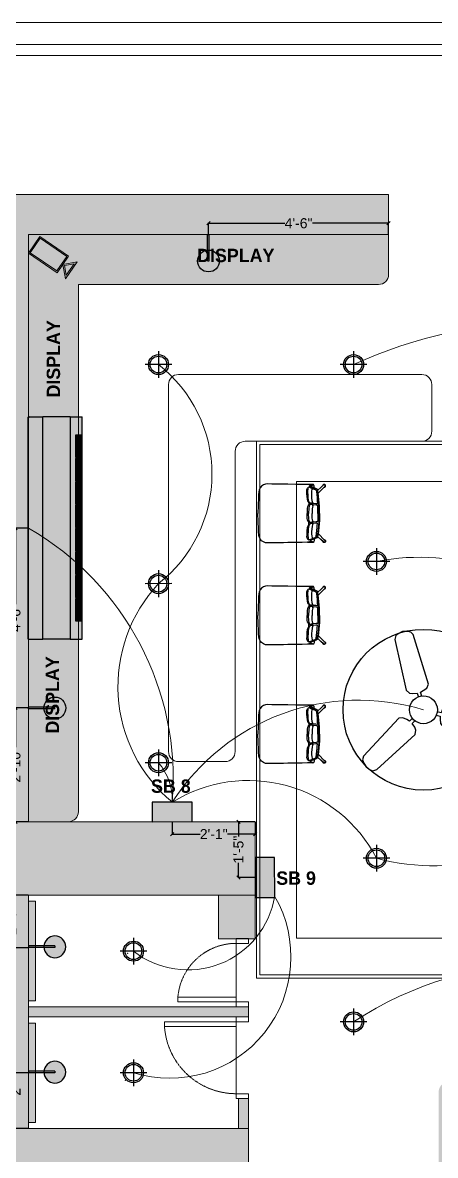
# Model space of a CAD drawing. Header units: inches. Extents: x -4677 to 18437, y -5264 to 2453.
# Drawn here: x 3569.6 to 3693.4, y -498.5 to -159 of the extents above; entities that cross this region are included whole.
import ezdxf

# ---------------------------------------------------------------- set-up
doc = ezdxf.new("R2010")
doc.units = ezdxf.units.IN
for name, pattern in [('AUDIT_D_060311083008-3', [0]), ('DASHED2', [0.375, 0.25, -0.125]), ('HIDDEN', [0.375, 0.25, -0.125])]:
    doc.linetypes.add(name, pattern=pattern)
for name, color, linetype in [('A-DOOR', 251, 'AUDIT_D_060311083008-3'), ('A-Door-Frame', 1, 'Continuous'), ('A-Door-Swing', 8, 'HIDDEN'), ('Edges', 7, 'Continuous'), ('IEL-HATCH-002', 7, 'Continuous'), ('line_cad-block.com', 250, 'Continuous'), ('THIET-BI', 21, 'Continuous')]:
    doc.layers.add(name, color=color, linetype=linetype)
doc.layers.add('FURNI', color=140, linetype='Continuous', lineweight=18)
doc.layers.add('HATCH', color=251, linetype='Continuous', lineweight=0, transparency=0.75)
doc.styles.add('HEMI', font='stylu.ttf')
doc.styles.get("Standard").update_dxf_attribs({"font": 'arial.ttf'})
doc.dimstyles.get("Standard").update_dxf_attribs({"dimtxt": 3, "dimasz": 1, "dimexe": 0.18, "dimexo": 0.0625, "dimgap": 0.09, "dimtad": 0, "dimdec": 1, "dimzin": 0, "dimdsep": 46, "dimlunit": 4, "dimtxsty": 'Standard', "dimblk": 'OBLIQUE', "dimcen": 0.09, "dimclrd": 5, "dimclre": 5, "dimclrt": 5, "dimadec": 0, "dimazin": 0, "dimtfac": 1, "dimtdec": 1, "dimtofl": 0, "dimtmove": 0, "dimatfit": 3, "dimldrblk": 'OBLIQUE', "dimfxl": 1, "dimtolj": 1, "dimtzin": 0, "dimarcsym": 0})

# ---------------------------------------------------------------- blocks, each defined once
blk = doc.blocks.new('ger')
at = {"color": 5}
for p, q in [((6473.06, -970.68), (6473.07, -978.68)), ((6469.07, -974.68), (6477.07, -974.68))]:
    blk.add_line(p, q, dxfattribs=at)
for radius in [3, 2.5]:
    blk.add_circle((6473.07, -974.68), radius, dxfattribs=at)
blk = doc.blocks.new('A$C1C43440E')
at = {"layer": 'THIET-BI', "color": 18, "true_color": 0x000000}
for p, q in [((152.8, 589.3), (143.8, 581.1)), ((172.3, 598), (152.8, 589.3)), ((191.8, 598.2), (172.3, 598)), ((207, 596.1), (191.8, 598.2)), ((217.6, 585.2), (207, 596.1)), ((283.9, 371.8), (217.6, 585.2)), ((143.8, 581.1), (139.5, 564.2)), ((139.5, 564.2), (187.9, 346)), ((187.9, 346), (202.2, 334.1)), ((249.5, 338.4), (260.9, 344.5)), ((260.9, 344.5), (276.4, 355.5)), ((276.4, 355.5), (283.9, 371.8)), ((202.2, 334.1), (215.2, 331.5)), ((215.2, 331.5), (234.9, 334.1)), ((234.9, 334.1), (240, 316.6)), ((254.3, 320.4), (249.5, 338.4)), ((338, 249.3), (320.3, 253.6)), ((345.6, 267.6), (338, 249.3)), ((354.4, 277.5), (345.6, 267.6)), ((371.8, 284), (354.4, 277.5)), ((585, 216.8), (371.8, 284)), ((155.8, 226), (4.2, 61.9)), ((173.7, 227.6), (155.8, 226)), ((191, 219.7), (173.7, 227.6)), ((202, 212.9), (191, 219.7)), ((215.1, 226), (202, 212.9)), ((213, 202.4), (225.6, 215.5)), ((225.1, 186.7), (213, 202.4)), ((316.5, 239.3), (334.4, 234.5)), ((334.4, 234.5), (334, 221.5)), ((334, 221.5), (335.9, 202.6)), ((335.9, 202.6), (346.1, 188)), ((597.5, 204.6), (585, 216.8)), ((600.1, 192.8), (597.5, 204.6)), ((61.4, 4.7), (226.1, 155.7)), ((229.3, 174.1), (225.1, 186.7)), ((226.1, 155.7), (229.3, 174.1)), ((346.1, 188), (564.1, 138.7)), ((578.9, 142.4), (588.3, 154.5)), ((588.3, 154.5), (597.8, 171.5)), ((597.8, 171.5), (600.1, 192.8)), ((564.1, 138.7), (578.9, 142.4)), ((4.2, 61.9), (0, 47.2)), ((0, 47.2), (5.8, 33)), ((5.8, 33), (15.7, 16.3)), ((15.7, 16.3), (33.1, 3.7)), ((33.1, 3.7), (44.6, 0)), ((44.6, 0), (61.4, 4.7))]:
    blk.add_line(p, q, dxfattribs=at)
blk.add_circle((262, 261.9), 60, dxfattribs=at)
blk = doc.blocks.new('3r')
blk.add_circle((6568.27, -1060.41), 21)
at = {"layer": 'THIET-BI', "xscale": 0.06069589590044594, "yscale": 0.06069589590044594, "zscale": 0.06069589590044594}
blk.add_blockref('A$C1C43440E', (6552.37, -1076.31), dxfattribs=at)
blk = doc.blocks.new('*U7')
at = {"layer": 'A-Door-Frame', "lineweight": 5}
for p, q in [((0, -100), (0, 0)), ((668.2, -100), (668.2, 0))]:
    blk.add_line(p, q, dxfattribs=at)
for points in [[(0, -100), (40, -100), (40, 0), (0, 0)], [(668.2, -100), (628.2, -100), (628.2, 0), (668.2, 0)]]:
    blk.add_lwpolyline(points, dxfattribs=at)
at = {"layer": 'A-Door-Swing', "linetype": 'DASHED2', "lineweight": 5}
blk.add_line((45.3, 0), (633.4, 0), dxfattribs=at)
blk.add_lwpolyline([(40, 0), (40, 588.2), (80, 588.2), (80, 0)], close=True, dxfattribs=at)
blk.add_arc((40, 0), 588.2, 360, 90, dxfattribs=at)
blk = doc.blocks.new('*U8')
at = {"layer": 'A-Door-Frame', "lineweight": 5}
for p, q in [((0, -100), (0, 0)), ((559.1, -100), (559.1, 0))]:
    blk.add_line(p, q, dxfattribs=at)
for points in [[(0, -100), (40, -100), (40, 0), (0, 0)], [(559.1, -100), (519.1, -100), (519.1, 0), (559.1, 0)]]:
    blk.add_lwpolyline(points, dxfattribs=at)
at = {"layer": 'A-Door-Swing', "linetype": 'DASHED2', "lineweight": 5}
blk.add_line((44.3, 0), (523.4, 0), dxfattribs=at)
blk.add_lwpolyline([(40, 0), (40, 479.1), (80, 479.1), (80, 0)], close=True, dxfattribs=at)
blk.add_arc((40, 0), 479.1, 360, 90, dxfattribs=at)
blk = doc.blocks.new('LEADCHAIR Executive 2014')
at = {"layer": 'line_cad-block.com', "color": 252, "true_color": 0x939598}
for points in [[(-239, 254), (-241, 256), (-243, 261), (-246, 264), (-249, 267), (-253, 268), (-257, 268), (-260, 267), (-264, 264), (-266, 261), (-267, 257), (-267, 253), (-266, 250), (-264, 246), (-260, 244), (-254, 240)], [(-186, 201), (-248, 262), (-251, 265), (-253, 265), (-256, 265), (-259, 265), (-262, 262), (-264, 260), (-265, 257), (-264, 254), (-264, 251), (-262, 249), (-241, 227), (-211, 196)], [(0, 214), (-64, 213), (-127, 208), (-190, 201), (-202, 199), (-211, 196), (-219, 194), (-223, 191), (-227, 184), (-247, 135), (-249, 131), (-251, 130), (-253, 131), (-255, 136), (-259, 147), (-262, 153), (-265, 159)], [(0, 210), (-63, 207), (-126, 203), (-190, 196), (-196, 195), (-204, 193), (-210, 192), (-216, 190), (-220, 188), (-223, 184), (-226, 176), (-245, 133), (-251, 124), (-253, 125), (-263, 146)], [(0, 214), (64, 213), (127, 208), (190, 201), (202, 199), (211, 196), (219, 194), (223, 191), (227, 184), (247, 135), (249, 131), (251, 130), (253, 131), (255, 136), (259, 147), (262, 153), (265, 159)], [(0, 210), (63, 207), (126, 203), (190, 196), (196, 195), (204, 193), (210, 192), (216, 190), (220, 188), (223, 184), (226, 176), (245, 133), (251, 124), (253, 125), (263, 146)], [(186, 201), (248, 262), (251, 265), (253, 265), (256, 265), (259, 265), (262, 262), (264, 260), (265, 257), (264, 254), (264, 251), (262, 249), (241, 227), (211, 196)], [(239, 254), (241, 256), (243, 261), (246, 264), (249, 267), (253, 268), (257, 268), (260, 267), (264, 264), (266, 261), (267, 257), (267, 253), (266, 250), (264, 246), (260, 244), (254, 240)], [(-256, 130), (-260, 128), (-262, 121), (-263, 116), (-265, 102), (-267, 55), (-267, -5), (-269, -78), (-270, -119), (-270, -168), (-270, -225), (-272, -265), (-270, -285), (-263, -303), (-251, -320), (-234, -334), (-217, -342), (-199, -346), (-170, -348), (-146, -350), (-73, -353), (0, -354)], [(-265, 159), (-265, 159), (-266, 159), (-266, 150), (-266, 142), (-266, 139), (-266, 104)], [(-263, 146), (-264, 146), (-264, 146), (-265, 145), (-265, 144), (-266, 131)], [(-234, 166), (-245, 164), (-252, 163), (-265, 159)], [(-98, 152), (-96, 152), (-93, 152), (-92, 152), (-93, 147), (-93, 143), (-94, 138), (-94, 134), (-95, 129), (-96, 124), (-96, 123), (-102, 120), (-107, 118), (-111, 116), (-128, 112), (-140, 110), (-170, 108), (-192, 107), (-204, 107), (-224, 108), (-229, 109), (-241, 113), (-244, 114), (-241, 121), (-237, 132), (-233, 142), (-232, 146), (-229, 151)], [(-96, 123), (-99, 119), (-107, 112), (-117, 105), (-131, 101), (-157, 98), (-180, 97), (-198, 95), (-214, 95), (-221, 97), (-227, 99), (-233, 101), (-237, 105), (-240, 108), (-242, 112), (-243, 113)], [(-92, 195), (-90, 194), (-89, 192), (-90, 180), (-92, 155), (-99, 151), (-106, 149), (-116, 146), (-120, 145), (-142, 142), (-168, 141), (-190, 141), (-206, 142), (-224, 145), (-230, 146), (-230, 147), (-228, 153), (-221, 173), (-219, 176), (-217, 178), (-210, 181), (-199, 184), (-193, 185), (-186, 187), (-130, 192), (-111, 193), (-92, 195)], [(-102, 115), (-89, 115)], [(-89, 115), (-86, 115), (-81, 114), (-73, 111)], [(-71, 153), (-76, 153), (-79, 152), (-80, 152), (-80, 149), (-81, 144), (-82, 136), (-83, 130), (-84, 124), (-67, 117), (-50, 115), (0, 113)], [(-84, 124), (-73, 110), (-68, 107), (-60, 103), (-48, 100), (-39, 99), (-34, 98), (0, 98)], [(0, 198), (-74, 197), (-74, 195), (-75, 193), (-76, 181), (-79, 156), (-78, 155), (-76, 154), (-71, 152), (-57, 148), (-44, 147), (-25, 146), (0, 146)], [(0, 198), (74, 197), (74, 195), (75, 193), (76, 181), (79, 156), (78, 155), (76, 154), (71, 152), (57, 148), (44, 147), (25, 146), (0, 146)], [(71, 153), (76, 153), (79, 152), (80, 152), (80, 149), (81, 144), (82, 136), (83, 130), (84, 124), (67, 117), (50, 115), (0, 113)], [(256, 130), (260, 128), (262, 121), (263, 116), (265, 102), (267, 55), (267, -5), (269, -78), (270, -119), (270, -168), (270, -225), (272, -265), (270, -285), (263, -303), (251, -320), (234, -334), (217, -342), (199, -346), (170, -348), (146, -350), (73, -353), (0, -354)], [(84, 124), (73, 110), (68, 107), (60, 103), (48, 100), (39, 99), (34, 98), (0, 98)], [(89, 115), (86, 115), (81, 114), (73, 111)], [(92, 195), (90, 194), (89, 192), (90, 180), (92, 155), (99, 151), (106, 149), (116, 146), (120, 145), (142, 142), (168, 141), (190, 141), (206, 142), (224, 145), (230, 146), (230, 147), (228, 153), (221, 173), (219, 176), (217, 178), (210, 181), (199, 184), (193, 185), (186, 187), (130, 192), (111, 193), (92, 195)], [(102, 115), (89, 115)], [(98, 152), (96, 152), (93, 152), (92, 152), (93, 147), (93, 143), (94, 138), (94, 134), (95, 129), (96, 124), (96, 123), (102, 120), (107, 118), (111, 116), (128, 112), (140, 110), (170, 108), (192, 107), (204, 107), (224, 108), (229, 109), (241, 113), (244, 114), (241, 121), (237, 132), (233, 142), (232, 146), (229, 151)], [(96, 123), (99, 119), (107, 112), (117, 105), (131, 101), (157, 98), (180, 97), (198, 95), (214, 95), (221, 97), (227, 99), (233, 101), (237, 105), (240, 108), (242, 112), (243, 113)], [(234, 166), (245, 164), (252, 163), (265, 159)], [(263, 146), (264, 146), (264, 146), (265, 145), (265, 144), (266, 131)], [(265, 159), (265, 159), (266, 159), (266, 150), (266, 142), (266, 139), (266, 104)]]:
    blk.add_lwpolyline(points, dxfattribs=at)
blk = doc.blocks.new('WR')
at = {"layer": 'IEL-HATCH-002', "true_color": 0x58ba48, "transparency": 33554687}
h = blk.add_hatch(color=85, dxfattribs=at)
h.dxf.hatch_style = 1
h.paths.add_polyline_path([(6272.58, 1161.27), (6284.59, 1161.27), (6284.59, 1167.12), (6272.58, 1167.12)])
blk.add_lwpolyline([(6272.58, 1167.11), (6272.58, 1161.27), (6284.59, 1161.29), (6284.59, 1167.13)], close=True)
blk = doc.blocks.new('DRYG')
at = {"layer": 'Edges', "color": 18, "true_color": 0x000000}
for p, q in [((8077.83, 1479.53), (8077.83, 1479.56)), ((8077.83, 1479.56), (8078.02, 1479.56)), ((8077.83, 1479.53), (8077.83, 1421.72)), ((8077.83, 1479.53), (8078.02, 1479.53)), ((8078.02, 1479.56), (8078.02, 1479.53)), ((8078.02, 1479.56), (8081.6, 1479.56)), ((8078.02, 1479.53), (8081.6, 1479.53)), ((8088.69, 1479.56), (8081.6, 1479.56)), ((8081.6, 1479.56), (8081.6, 1479.53)), ((8081.6, 1479.53), (8081.6, 1421.72)), ((8088.69, 1479.56), (8091.83, 1479.56)), ((8088.69, 1421.69), (8088.69, 1479.56)), ((8091.83, 1479.56), (8091.83, 1421.69)), ((8090.14, 1474.81), (8090.51, 1474.81)), ((8090.14, 1469.03), (8090.14, 1474.81)), ((8090.51, 1474.81), (8090.51, 1469.03)), ((8090.66, 1474.81), (8091.04, 1474.81)), ((8090.66, 1469.03), (8090.66, 1474.81)), ((8091.04, 1474.81), (8091.04, 1469.03)), ((8091.19, 1474.81), (8091.57, 1474.81)), ((8091.19, 1469.03), (8091.19, 1474.81)), ((8091.57, 1474.81), (8091.57, 1469.03)), ((8090.51, 1469.03), (8090.14, 1469.03)), ((8091.04, 1469.03), (8090.66, 1469.03)), ((8091.57, 1469.03), (8091.19, 1469.03)), ((8090.14, 1468.72), (8090.51, 1468.72)), ((8090.14, 1462.95), (8090.14, 1468.72)), ((8090.51, 1468.72), (8090.51, 1462.95)), ((8090.66, 1468.72), (8091.04, 1468.72)), ((8090.66, 1462.95), (8090.66, 1468.72)), ((8091.04, 1468.72), (8091.04, 1462.95)), ((8091.19, 1468.72), (8091.57, 1468.72)), ((8091.19, 1462.95), (8091.19, 1468.72)), ((8091.57, 1468.72), (8091.57, 1462.95)), ((8090.51, 1462.95), (8090.14, 1462.95)), ((8090.14, 1462.64), (8090.51, 1462.64)), ((8090.14, 1456.86), (8090.14, 1462.64)), ((8090.51, 1462.64), (8090.51, 1456.86)), ((8091.04, 1462.95), (8090.66, 1462.95)), ((8090.66, 1462.64), (8091.04, 1462.64)), ((8090.66, 1456.86), (8090.66, 1462.64)), ((8091.04, 1462.64), (8091.04, 1456.86)), ((8091.57, 1462.95), (8091.19, 1462.95)), ((8091.19, 1462.64), (8091.57, 1462.64)), ((8091.19, 1456.86), (8091.19, 1462.64)), ((8091.57, 1462.64), (8091.57, 1456.86)), ((8090.51, 1456.86), (8090.14, 1456.86)), ((8090.14, 1456.55), (8090.51, 1456.55)), ((8090.14, 1450.78), (8090.14, 1456.55)), ((8090.51, 1456.55), (8090.51, 1450.78)), ((8091.04, 1456.86), (8090.66, 1456.86)), ((8090.66, 1456.55), (8091.04, 1456.55)), ((8090.66, 1450.78), (8090.66, 1456.55)), ((8091.04, 1456.55), (8091.04, 1450.78)), ((8091.57, 1456.86), (8091.19, 1456.86)), ((8091.19, 1456.55), (8091.57, 1456.55)), ((8091.19, 1450.78), (8091.19, 1456.55)), ((8091.57, 1456.55), (8091.57, 1450.78)), ((8090.51, 1450.78), (8090.14, 1450.78)), ((8090.14, 1450.47), (8090.51, 1450.47)), ((8090.14, 1444.69), (8090.14, 1450.47)), ((8090.51, 1450.47), (8090.51, 1444.69)), ((8091.04, 1450.78), (8090.66, 1450.78)), ((8090.66, 1450.47), (8091.04, 1450.47)), ((8090.66, 1444.69), (8090.66, 1450.47)), ((8091.04, 1450.47), (8091.04, 1444.69)), ((8091.57, 1450.78), (8091.19, 1450.78)), ((8091.19, 1450.47), (8091.57, 1450.47)), ((8091.19, 1444.69), (8091.19, 1450.47)), ((8091.57, 1450.47), (8091.57, 1444.69)), ((8090.51, 1444.69), (8090.14, 1444.69)), ((8090.14, 1444.38), (8090.51, 1444.38)), ((8090.14, 1438.61), (8090.14, 1444.38)), ((8090.51, 1444.38), (8090.51, 1438.61)), ((8091.04, 1444.69), (8090.66, 1444.69)), ((8090.66, 1444.38), (8091.04, 1444.38)), ((8090.66, 1438.61), (8090.66, 1444.38)), ((8091.04, 1444.38), (8091.04, 1438.61)), ((8091.57, 1444.69), (8091.19, 1444.69)), ((8091.19, 1444.38), (8091.57, 1444.38)), ((8091.19, 1438.61), (8091.19, 1444.38)), ((8091.57, 1444.38), (8091.57, 1438.61)), ((8090.51, 1438.61), (8090.14, 1438.61)), ((8090.14, 1438.3), (8090.51, 1438.3)), ((8090.14, 1432.53), (8090.14, 1438.3)), ((8090.51, 1438.3), (8090.51, 1432.53)), ((8091.04, 1438.61), (8090.66, 1438.61)), ((8090.66, 1438.3), (8091.04, 1438.3)), ((8090.66, 1432.53), (8090.66, 1438.3)), ((8091.04, 1438.3), (8091.04, 1432.53)), ((8091.57, 1438.61), (8091.19, 1438.61)), ((8091.19, 1438.3), (8091.57, 1438.3)), ((8091.19, 1432.53), (8091.19, 1438.3)), ((8091.57, 1438.3), (8091.57, 1432.53)), ((8090.51, 1432.53), (8090.14, 1432.53)), ((8090.14, 1432.21), (8090.51, 1432.21)), ((8090.14, 1426.44), (8090.14, 1432.21)), ((8090.51, 1432.21), (8090.51, 1426.44)), ((8091.04, 1432.53), (8090.66, 1432.53)), ((8090.66, 1432.21), (8091.04, 1432.21)), ((8090.66, 1426.44), (8090.66, 1432.21)), ((8091.04, 1432.21), (8091.04, 1426.44)), ((8091.57, 1432.53), (8091.19, 1432.53)), ((8091.19, 1432.21), (8091.57, 1432.21)), ((8091.19, 1426.44), (8091.19, 1432.21)), ((8091.57, 1432.21), (8091.57, 1426.44)), ((8090.51, 1426.44), (8090.14, 1426.44)), ((8091.04, 1426.44), (8090.66, 1426.44)), ((8091.57, 1426.44), (8091.19, 1426.44)), ((8077.83, 1421.69), (8077.83, 1421.72)), ((8077.83, 1421.72), (8078.02, 1421.72)), ((8078.02, 1421.69), (8077.83, 1421.69)), ((8078.02, 1421.72), (8078.02, 1421.69)), ((8081.6, 1421.72), (8078.02, 1421.72)), ((8078.02, 1421.69), (8081.6, 1421.69)), ((8081.6, 1421.72), (8081.6, 1421.69)), ((8088.69, 1421.69), (8081.6, 1421.69)), ((8088.69, 1421.69), (8091.83, 1421.69))]:
    blk.add_line(p, q, dxfattribs=at)
at = {"layer": 'FURNI', "color": 18, "true_color": 0x000000}
blk.add_line((8077.83, 1421.69), (8091.83, 1421.69), dxfattribs=at)
blk = doc.blocks.new('E4RG')
at = {"layer": 'IEL-HATCH-002', "transparency": 33554687}
h = blk.add_hatch(color=256, dxfattribs=at)
h.dxf.hatch_style = 1
h.set_gradient(color1=(255, 255, 255), color2=(147, 149, 152), name='CYLINDER')
h.paths.add_polyline_path([(4585.01, 653.22), (4585, 653.22), (4554.41, 653.22), (4554.41, 649.47), (4585.01, 649.47)])
h.paths.add_polyline_path([(4585, 655.12), (4585, 655.21), (4554.42, 655.21), (4554.42, 655.12), (4554.42, 653.22), (4585, 653.22)])
h.paths.add_polyline_path([(4585.01, 649.47), (4554.41, 649.47), (4554.41, 647.81), (4585.01, 647.81)])
h.paths.add_polyline_path([(4556.92, 648.71), (4559.97, 648.71), (4559.97, 648.51), (4556.92, 648.51)], flags=16)
h.paths.add_polyline_path([(4556.92, 648.43), (4559.97, 648.43), (4559.97, 648.23), (4556.92, 648.23)], flags=16)
h.paths.add_polyline_path([(4556.92, 648.15), (4559.97, 648.15), (4559.97, 647.95), (4556.92, 647.95)], flags=16)
h.paths.add_polyline_path([(4560.14, 648.71), (4563.19, 648.71), (4563.19, 648.51), (4560.14, 648.51)], flags=16)
h.paths.add_polyline_path([(4560.14, 648.43), (4563.19, 648.43), (4563.19, 648.23), (4560.14, 648.23)], flags=16)
h.paths.add_polyline_path([(4560.14, 648.15), (4563.19, 648.15), (4563.19, 647.95), (4560.14, 647.95)], flags=16)
h.paths.add_polyline_path([(4563.36, 648.71), (4566.41, 648.71), (4566.41, 648.51), (4563.36, 648.51)], flags=16)
h.paths.add_polyline_path([(4563.36, 648.43), (4566.41, 648.43), (4566.41, 648.23), (4563.36, 648.23)], flags=16)
h.paths.add_polyline_path([(4563.36, 648.15), (4566.41, 648.15), (4566.41, 647.95), (4563.36, 647.95)], flags=16)
h.paths.add_polyline_path([(4566.57, 648.71), (4569.63, 648.71), (4569.63, 648.51), (4566.57, 648.51)], flags=16)
h.paths.add_polyline_path([(4566.57, 648.43), (4569.63, 648.43), (4569.63, 648.23), (4566.57, 648.23)], flags=16)
h.paths.add_polyline_path([(4566.57, 648.15), (4569.63, 648.15), (4569.63, 647.95), (4566.57, 647.95)], flags=16)
h.paths.add_polyline_path([(4569.79, 648.71), (4572.85, 648.71), (4572.85, 648.51), (4569.79, 648.51)], flags=16)
h.paths.add_polyline_path([(4569.79, 648.43), (4572.85, 648.43), (4572.85, 648.23), (4569.79, 648.23)], flags=16)
h.paths.add_polyline_path([(4569.79, 648.15), (4572.85, 648.15), (4572.85, 647.95), (4569.79, 647.95)], flags=16)
h.paths.add_polyline_path([(4573.01, 648.71), (4576.06, 648.71), (4576.06, 648.51), (4573.01, 648.51)], flags=16)
h.paths.add_polyline_path([(4573.01, 648.43), (4576.06, 648.43), (4576.06, 648.23), (4573.01, 648.23)], flags=16)
h.paths.add_polyline_path([(4573.01, 648.15), (4576.06, 648.15), (4576.06, 647.95), (4573.01, 647.95)], flags=16)
h.paths.add_polyline_path([(4576.23, 648.71), (4579.28, 648.71), (4579.28, 648.51), (4576.23, 648.51)], flags=16)
h.paths.add_polyline_path([(4576.23, 648.43), (4579.28, 648.43), (4579.28, 648.23), (4576.23, 648.23)], flags=16)
h.paths.add_polyline_path([(4576.23, 648.15), (4579.28, 648.15), (4579.28, 647.95), (4576.23, 647.95)], flags=16)
h.paths.add_polyline_path([(4579.45, 648.71), (4582.5, 648.71), (4582.5, 648.51), (4579.45, 648.51)], flags=16)
h.paths.add_polyline_path([(4579.45, 648.43), (4582.5, 648.43), (4582.5, 648.23), (4579.45, 648.23)], flags=16)
h.paths.add_polyline_path([(4579.45, 648.15), (4582.5, 648.15), (4582.5, 647.95), (4579.45, 647.95)], flags=16)
at = {"layer": 'FURNI', "color": 18, "true_color": 0x000000, "xscale": -0.5288462308038518, "yscale": 0.5288462308038518, "zscale": 0.5288462308038518, "rotation": 90}
blk.add_blockref('DRYG', (5336.87, 4927.15), dxfattribs=at)
blk = doc.blocks.new('rst')
at = {"layer": 'HATCH', "true_color": 0xed1f24, "transparency": 33554687}
h = blk.add_hatch(color=240, dxfattribs=at)
h.dxf.hatch_style = 1
h.paths.add_polyline_path([(9145.23, 1295.53), (9130.09, 1295.53), (9137.67, 1288.17)])
h.paths.add_polyline_path([(9142.77, 1294.53), (9137.67, 1289.56), (9132.56, 1294.53)], flags=16)
h.paths.add_polyline_path([(9145.06, 1288.17), (9130.29, 1288.17), (9130.29, 1262.62), (9145.06, 1262.62)])
h.paths.add_polyline_path([(9144.06, 1287.17), (9144.06, 1263.62), (9131.29, 1263.62), (9131.29, 1287.17)], flags=16)
at = {"layer": 'FURNI', "color": 18, "true_color": 0x000000}
for points in [[(9145.23, 1295.53), (9130.09, 1295.53), (9137.67, 1288.17)], [(9142.77, 1294.53), (9132.56, 1294.53), (9137.67, 1289.56)], [(9130.29, 1288.17), (9145.06, 1288.17), (9145.06, 1262.62), (9130.29, 1262.62)], [(9131.29, 1287.17), (9144.06, 1287.17), (9144.06, 1263.62), (9131.29, 1263.62)]]:
    blk.add_lwpolyline(points, close=True, dxfattribs=at)
blk = doc.blocks.new('HT')
at = {"layer": 'IEL-HATCH-002', "true_color": 0xf7f281, "transparency": 33554687}
h = blk.add_hatch(color=51, dxfattribs=at)
h.dxf.hatch_style = 1
h.paths.add_polyline_path([(4618.55, 566.68, 0.962396), (4625.07, 566.43), (4621.82, 566.43), (4621.82, 566.93), (4625.07, 566.93, 0.962396)])
for p, q in [((4621.82, 566.93), (4629.77, 566.93)), ((4621.82, 566.93), (4621.82, 566.43)), ((4629.77, 566.93), (4629.77, 566.43)), ((4621.82, 566.43), (4629.77, 566.43))]:
    blk.add_line(p, q)
blk.add_circle((4621.82, 566.68), 3.27)
blk = doc.blocks.new('_Oblique')
at = {"color": 0, "linetype": 'ByBlock', "lineweight": -2}
blk.add_line((-0.5, -0.5), (0.5, 0.5), dxfattribs=at)
blk = doc.blocks.new('*D241')
at = {"color": 5, "lineweight": -2, "transparency": 16777216}
for p, q in [((2187.48, -680.17), (2187.48, -676.72)), ((2187.48, -676.9), (2210.34, -676.9)), ((2241.48, -676.9), (2218.61, -676.9)), ((2241.48, -680.17), (2241.48, -676.72))]:
    blk.add_line(p, q, dxfattribs=at)
at = {"layer": 'Defpoints', "color": 0, "transparency": 16777216}
for p in [(2187.48, -676.9), (2187.48, -680.24), (2241.48, -680.24)]:
    blk.add_point(p, dxfattribs=at)
at = {"color": 5, "lineweight": -2, "transparency": 16777216, "rotation": 180}
blk.add_blockref('_Oblique', (2187.48, -676.9), dxfattribs=at)
at = {"color": 5, "lineweight": -2, "transparency": 16777216}
blk.add_blockref('_Oblique', (2241.48, -676.9), dxfattribs=at)
at = {"color": 5, "lineweight": 5, "transparency": 16777216, "insert": (2214.48, -676.9), "char_height": 3, "attachment_point": 5}
blk.add_mtext('\\A1;4\'-6"', dxfattribs=at)
blk = doc.blocks.new('*D242')
at = {"color": 5, "lineweight": -2, "transparency": 16777216}
for p, q in [((2133.41, -822.15), (2129.43, -822.15)), ((2129.61, -822.15), (2129.61, -833.93)), ((2129.61, -856.24), (2129.61, -844.46)), ((2133.41, -856.24), (2129.43, -856.24))]:
    blk.add_line(p, q, dxfattribs=at)
at = {"layer": 'Defpoints', "color": 0, "transparency": 16777216}
for p in [(2129.61, -822.15), (2133.48, -822.15), (2133.48, -856.24)]:
    blk.add_point(p, dxfattribs=at)
at = {"color": 5, "lineweight": -2, "transparency": 16777216}
for p, rotation in [((2129.61, -822.15), 90), ((2129.61, -856.24), 270)]:
    blk.add_blockref('_Oblique', p, dxfattribs=dict(at, rotation=rotation))
at = {"color": 5, "lineweight": 5, "transparency": 16777216, "insert": (2129.61, -839.19), "char_height": 3, "attachment_point": 5, "rotation": 90}
blk.add_mtext('\\A1;2\'-10"', dxfattribs=at)
blk = doc.blocks.new('*D243')
at = {"color": 5, "lineweight": -2, "transparency": 16777216}
for p, q in [((2133.41, -768.24), (2129.43, -768.24)), ((2129.61, -768.24), (2129.61, -791.06)), ((2129.61, -822.15), (2129.61, -799.33)), ((2133.41, -822.15), (2129.43, -822.15))]:
    blk.add_line(p, q, dxfattribs=at)
at = {"layer": 'Defpoints', "color": 0, "transparency": 16777216}
for p in [(2129.61, -768.24), (2133.48, -768.24), (2133.48, -822.15)]:
    blk.add_point(p, dxfattribs=at)
at = {"color": 5, "lineweight": -2, "transparency": 16777216}
for p, rotation in [((2129.61, -768.24), 90), ((2129.61, -822.15), 270)]:
    blk.add_blockref('_Oblique', p, dxfattribs=dict(at, rotation=rotation))
at = {"color": 5, "lineweight": 5, "transparency": 16777216, "insert": (2129.61, -795.19), "char_height": 3, "attachment_point": 5, "rotation": 90}
blk.add_mtext('\\A1;4\'-6"', dxfattribs=at)
blk = doc.blocks.new('*D244')
at = {"color": 5, "lineweight": -2, "transparency": 16777216}
for p, q in [((2176.63, -856.3), (2176.63, -860.15)), ((2201.48, -856.3), (2201.48, -860.15)), ((2176.63, -859.97), (2184.95, -859.97)), ((2201.48, -859.97), (2193.15, -859.97))]:
    blk.add_line(p, q, dxfattribs=at)
at = {"layer": 'Defpoints', "color": 0, "transparency": 16777216}
for p in [(2176.63, -856.24), (2201.48, -856.24), (2201.48, -859.97)]:
    blk.add_point(p, dxfattribs=at)
at = {"color": 5, "lineweight": -2, "transparency": 16777216, "rotation": 180}
blk.add_blockref('_Oblique', (2176.63, -859.97), dxfattribs=at)
at = {"color": 5, "lineweight": -2, "transparency": 16777216}
blk.add_blockref('_Oblique', (2201.48, -859.97), dxfattribs=at)
at = {"color": 5, "lineweight": 5, "transparency": 16777216, "insert": (2189.05, -859.97), "char_height": 3, "attachment_point": 5}
blk.add_mtext('\\A1;2\'-1"', dxfattribs=at)
blk = doc.blocks.new('*D257')
at = {"color": 5, "lineweight": -2, "transparency": 16777216}
for p, q in [((2201.41, -856.24), (2196.3, -856.24)), ((2196.48, -856.24), (2196.48, -860.68)), ((2196.48, -873), (2196.48, -868.56)), ((2201.41, -873), (2196.3, -873))]:
    blk.add_line(p, q, dxfattribs=at)
at = {"layer": 'Defpoints', "color": 0, "transparency": 16777216}
for p in [(2196.48, -856.24), (2201.48, -856.24), (2201.48, -873)]:
    blk.add_point(p, dxfattribs=at)
at = {"color": 5, "lineweight": -2, "transparency": 16777216}
for p, rotation in [((2196.48, -856.24), 90), ((2196.48, -873), 270)]:
    blk.add_blockref('_Oblique', p, dxfattribs=dict(at, rotation=rotation))
at = {"color": 5, "lineweight": 5, "transparency": 16777216, "insert": (2196.48, -864.62), "char_height": 3, "attachment_point": 5, "rotation": 90}
blk.add_mtext('\\A1;1\'-5"', dxfattribs=at)
blk = doc.blocks.new('*D258')
at = {"color": 5, "lineweight": -2, "transparency": 16777216}
for p, q in [((2133.41, -878.24), (2128.14, -878.24)), ((2128.32, -878.24), (2128.32, -882.19)), ((2128.32, -894.01), (2128.32, -890.06)), ((2133.41, -894.01), (2128.14, -894.01))]:
    blk.add_line(p, q, dxfattribs=at)
at = {"layer": 'Defpoints', "color": 0, "transparency": 16777216}
for p in [(2133.48, -878.24), (2128.32, -894.01), (2133.48, -894.01)]:
    blk.add_point(p, dxfattribs=at)
at = {"color": 5, "lineweight": -2, "transparency": 16777216}
for p, rotation in [((2128.32, -878.24), 90), ((2128.32, -894.01), 270)]:
    blk.add_blockref('_Oblique', p, dxfattribs=dict(at, rotation=rotation))
at = {"color": 5, "lineweight": 5, "transparency": 16777216, "insert": (2128.32, -886.12), "char_height": 3, "attachment_point": 5, "rotation": 90}
blk.add_mtext('\\A1;1\'-4"', dxfattribs=at)
blk = doc.blocks.new('*D259')
at = {"color": 5, "lineweight": -2, "transparency": 16777216}
for p, q in [((2133.41, -931.5), (2127.35, -931.5)), ((2127.53, -931.5), (2127.53, -934.84)), ((2127.53, -948.24), (2127.53, -944.9)), ((2133.41, -948.24), (2127.35, -948.24))]:
    blk.add_line(p, q, dxfattribs=at)
at = {"layer": 'Defpoints', "color": 0, "transparency": 16777216}
for p in [(2127.53, -931.5), (2133.48, -931.5), (2133.48, -948.24)]:
    blk.add_point(p, dxfattribs=at)
at = {"color": 5, "lineweight": -2, "transparency": 16777216}
for p, rotation in [((2127.53, -931.5), 90), ((2127.53, -948.24), 270)]:
    blk.add_blockref('_Oblique', p, dxfattribs=dict(at, rotation=rotation))
at = {"color": 5, "lineweight": 5, "transparency": 16777216, "insert": (2127.53, -939.87), "char_height": 3, "attachment_point": 5, "rotation": 90}
blk.add_mtext('\\A1;1\'-4{\\H1x;\\S1/2;}"', dxfattribs=at)
blk = doc.blocks.new('SRG')
at = {"layer": 'IEL-HATCH-002', "lineweight": 5, "true_color": 0x939598, "transparency": 33554687}
h = blk.add_hatch(color=252, dxfattribs=at)
h.dxf.hatch_style = 1
h.paths.add_polyline_path([(2296.48, -1034.24), (2296.48, -1016.24), (2281.48, -1016.24), (2281.48, -1150.24), (2269.48, -1150.24), (2132.48, -1150.24), (2132.48, -965.24), (2144.48, -965.24), (2199.48, -965.24), (2199.48, -948.24), (2133.48, -948.24), (2133.48, -878.24), (2190.48, -878.24), (2201.48, -878.24), (2201.48, -856.24), (2133.48, -856.24), (2133.48, -680.24), (2241.48, -680.24), (2241.48, -668.24), (2120.48, -668.24), (2120.48, -1162.24), (2296.48, -1162.24), (2296.48, -1159.24)])
h.paths.add_polyline_path([(2714.48, -668.24), (2287.48, -668.24), (2287.48, -680.24), (2406.48, -680.24), (2406.48, -692.24), (2406.48, -695.24), (2423.48, -695.24), (2423.48, -680.24), (2702.48, -680.24), (2702.48, -800.24), (2690.48, -800.24), (2666.48, -800.24), (2666.48, -817.24), (2700.48, -817.24), (2700.48, -935.24), (2581.48, -935.24), (2581.48, -817.24), (2616.48, -817.24), (2616.48, -800.24), (2562.48, -800.24), (2562.48, -939.24), (2555.48, -939.24), (2555.48, -958.24), (2725.48, -958.24), (2725.48, -1141.24), (2572.48, -1141.24), (2572.48, -1129.24), (2572.48, -1126.24), (2555.48, -1126.24), (2555.48, -1141.24), (2531.48, -1141.24), (2473.48, -1141.24), (2473.48, -1160.24), (2737.48, -1160.24), (2737.48, -946.24), (2714.48, -946.24)])
h.paths.add_polyline_path([(2447.48, -949.24), (2423.48, -949.24), (2423.48, -934.24), (2406.48, -934.24), (2406.48, -949.24), (2372.48, -949.24), (2256.48, -949.24), (2256.48, -966.24), (2281.48, -966.24), (2281.48, -971.24), (2296.48, -971.24), (2296.48, -966.24), (2372.48, -966.24), (2447.48, -966.24)])
h.paths.add_polyline_path([(2387.48, -1031.24), (2296.48, -1031.24), (2296.48, -1034.24), (2387.48, -1034.24)], flags=17)
h.paths.add_polyline_path([(2387.48, -966.24), (2384.48, -966.24), (2384.48, -1031.24), (2387.48, -1031.24)], flags=17)
at = {"layer": 'IEL-HATCH-002', "lineweight": 5, "true_color": 0xc6a88b, "transparency": 33554687}
h = blk.add_hatch(color=43, dxfattribs=at)
h.dxf.hatch_style = 1
h.paths.add_polyline_path([(2725.48, -958.24), (2555.48, -958.24), (2555.48, -970.24, 0.414214), (2558.48, -973.24), (2710.48, -973.24), (2710.48, -1126.24), (2575.48, -1126.24, 0.414214), (2572.48, -1129.24), (2572.48, -1141.24), (2725.48, -1141.24)])
h.paths.add_polyline_path([(2358.48, -1037.24, 0.414214), (2355.48, -1034.24), (2343.48, -1034.24), (2343.48, -1050.24), (2343.48, -1141.24), (2355.48, -1141.24, 0.414214), (2358.48, -1138.24)])
h.paths.add_polyline_path([(2562.48, -800.24), (2550.48, -800.24, 0.414214), (2547.48, -803.24), (2547.48, -936.24, 0.414214), (2550.48, -939.24), (2562.48, -939.24)])
h.paths.add_polyline_path([(2702.48, -680.24), (2423.48, -680.24), (2423.48, -692.24, 0.414214), (2426.48, -695.24), (2687.48, -695.24), (2687.48, -797.24, 0.414214), (2690.48, -800.24), (2702.48, -800.24)])
h.paths.add_polyline_path([(2406.48, -680.24), (2287.48, -680.24), (2287.48, -692.24, 0.414214), (2290.48, -695.24), (2403.48, -695.24, 0.414214), (2406.48, -692.24)])
h.paths.add_polyline_path([(2241.48, -680.24), (2133.48, -680.24), (2133.48, -695.24), (2133.48, -856.24), (2145.48, -856.24, 0.414214), (2148.48, -853.24), (2148.48, -695.24), (2238.48, -695.24, 0.414214), (2241.48, -692.24)])
h.paths.add_polyline_path([(2147.48, -968.24, 0.414214), (2144.48, -965.24), (2132.48, -965.24), (2132.48, -1150.24), (2144.48, -1150.24, 0.414214), (2147.48, -1147.24)])
h.paths.add_polyline_path([(2281.48, -1016.24), (2269.48, -1016.24, 0.414214), (2266.48, -1019.24), (2266.48, -1147.24, 0.414214), (2269.48, -1150.24), (2281.48, -1150.24)])
h.paths.add_polyline_path([(2406.48, -934.24), (2259.48, -934.24, 0.414214), (2256.48, -937.24), (2256.48, -949.24), (2372.48, -949.24), (2406.48, -949.24)])
h.paths.add_polyline_path([(2447.48, -937.24, 0.414214), (2444.48, -934.24), (2423.48, -934.24), (2423.48, -949.24), (2447.48, -949.24)])
at = {"layer": 'IEL-HATCH-002', "lineweight": 5, "true_color": 0x939598, "transparency": 33554687}
h = blk.add_hatch(color=252, dxfattribs=at)
h.dxf.hatch_style = 1
h.paths.add_polyline_path([(2201.48, -878.24), (2190.48, -878.24), (2190.48, -891.35), (2195.81, -891.35), (2195.81, -891.24), (2199.48, -891.24), (2199.48, -891.35), (2201.48, -891.35)])
at = {"layer": 'IEL-HATCH-002', "lineweight": 5, "true_color": 0xadddf7, "transparency": 33554687}
h = blk.add_hatch(color=141, dxfattribs=at)
h.dxf.hatch_style = 1
h.paths.add_polyline_path([(2135.62, -916.6), (2133.48, -916.6), (2133.48, -946.4), (2135.62, -946.4)])
h.paths.add_polyline_path([(2135.62, -880.1), (2133.48, -880.1), (2133.48, -909.9), (2135.62, -909.9)])
at = {"layer": 'IEL-HATCH-002', "lineweight": 5, "true_color": 0xc6a88b, "transparency": 33554687}
h = blk.add_hatch(color=43, dxfattribs=at)
h.dxf.hatch_style = 1
h.paths.add_polyline_path([(2199.48, -911.74), (2195.81, -911.74), (2133.48, -911.74), (2133.48, -914.74), (2199.48, -914.74)])
h.paths.add_polyline_path([(2199.48, -939.24), (2196.48, -939.24), (2196.48, -948.24), (2199.48, -948.24)])
at = {"lineweight": 5}
for p, q in [((2241.48, -668.24), (2120.48, -668.24)), ((2241.48, -668.24), (2241.48, -680.24)), ((2241.48, -680.24), (2133.48, -680.24)), ((2133.48, -680.24), (2133.48, -856.24)), ((2133.48, -680.24), (2133.48, -695.24)), ((2241.48, -680.24), (2241.48, -692.24)), ((2238.48, -695.24), (2148.48, -695.24)), ((2148.48, -695.24), (2148.48, -853.24)), ((2133.48, -856.24), (2201.48, -856.24)), ((2133.48, -856.24), (2145.48, -856.24)), ((2201.48, -856.24), (2201.48, -878.24)), ((2133.48, -878.24), (2133.48, -948.24)), ((2190.48, -878.24), (2133.48, -878.24)), ((2201.48, -878.24), (2190.48, -878.24)), ((2190.48, -891.35), (2190.48, -878.24)), ((2201.48, -878.24), (2201.48, -891.35)), ((2201.48, -891.35), (2190.48, -891.35)), ((2199.48, -911.74), (2133.48, -911.74)), ((2199.48, -914.74), (2199.48, -911.74)), ((2199.48, -914.74), (2133.48, -914.74)), ((2199.48, -939.24), (2196.48, -939.24)), ((2196.48, -939.24), (2196.48, -948.24)), ((2199.48, -948.24), (2199.48, -939.24)), ((2133.48, -948.24), (2199.48, -948.24)), ((2199.48, -948.24), (2199.48, -965.24))]:
    blk.add_line(p, q, dxfattribs=at)
blk.add_lwpolyline([(2195.48, -835.24), (2195.48, -745.24, -0.414214), (2198.48, -742.24), (2251.44, -742.24, 0.414214), (2254.44, -739.24), (2254.44, -725.24, 0.414214), (2251.44, -722.24), (2178.48, -722.24, 0.414214), (2175.48, -725.24), (2175.48, -835.24, 0.414214), (2178.48, -838.24), (2192.48, -838.24, 0.414214)], format="xyb", close=True, dxfattribs=at)
for points in [[(2133.48, -909.9), (2135.62, -909.9), (2135.62, -880.1), (2133.48, -880.1)], [(2133.48, -946.4), (2135.62, -946.4), (2135.62, -916.6), (2133.48, -916.6)]]:
    blk.add_lwpolyline(points, close=True, dxfattribs=at)
for centre in [(2238.48, -692.24), (2145.48, -853.24)]:
    blk.add_arc(centre, 3, 270, 0, dxfattribs=at)
for name, p, rotation in [('HT', (2754.15, -5310.01), 90), ('HT', (6763.25, -255.48), 180), ('WR', (8455.21, 310.88), 180), ('WR', (3368.59, -7151.59), 90)]:
    blk.add_blockref(name, p, dxfattribs=dict(at, rotation=rotation))
at = {"lineweight": 5, "xscale": 2.176228681572631, "yscale": 2.176228681572631, "zscale": 2.176228681572631, "rotation": 90}
blk.add_blockref('E4RG', (3559.37, -10712.97), dxfattribs=at)
at = {"color": 18, "lineweight": 5, "true_color": 0x000000, "xscale": -0.03255662233685245, "yscale": 0.03255662233685245, "zscale": 0.03255662233685245, "rotation": 269.9645304322862}
for p in [(2213.82, -763.86), (2213.82, -794.41), (2213.82, -829.99)]:
    blk.add_blockref('LEADCHAIR Executive 2014', p, dxfattribs=at)
at = {"lineweight": 5, "xscale": -1}
for p in [(6763.25, -1460.43), (6763.25, -1497.99)]:
    blk.add_blockref('HT', p, dxfattribs=at)
at = {"layer": 'A-DOOR', "lineweight": 5, "yscale": 0.03666666666666651, "zscale": 0.03666666666666651}
for name, p, xscale, rotation in [('*U8', (2195.81, -911.74), 0.03666666666666651, 90.00000000000001), ('*U7', (2195.81, -914.74), -0.03666666666666651, 90)]:
    blk.add_blockref(name, p, dxfattribs=dict(at, xscale=xscale, rotation=rotation))
at = {"layer": 'FURNI', "color": 18, "lineweight": 5, "true_color": 0x000000, "xscale": 0.4104251043825757, "yscale": 0.4104251043825757, "zscale": 0.4104251043825757, "rotation": 235.431554331876}
blk.add_blockref('rst', (3836.38, 2698.91), dxfattribs=at)
at = {"color": 177, "lineweight": 5, "true_color": 0x293189, "char_height": 4, "width": 27.8346, "attachment_point": 1, "style": 'HEMI'}
for insert, rotation in [((2184.07, -684.54), 359.9906), ((2138.97, -729.12), 89.9906), ((2138.68, -829.84), 89.9906)]:
    blk.add_mtext('{\\fStylus BT|b1|i0|c0|p34;DISPLAY}', dxfattribs=dict(at, insert=insert, rotation=rotation))
at = {"color": 240, "lineweight": 5, "true_color": 0xed1f24, "char_height": 4, "attachment_point": 1, "rotation": 359.9906, "style": 'HEMI'}
for s, insert in [('{\\fStylus BT|b1|i0|c0|p34;SB 8}', (2170.25, -843.59)), ('{\\fStylus BT|b1|i0|c0|p34;SB 9}', (2207.79, -871.16))]:
    blk.add_mtext(s, dxfattribs=dict(at, insert=insert))
at = {"lineweight": 5}
for base, p1, p2, picture, middle in [((2187.48, -676.9), (2241.48, -680.24), (2187.48, -680.24), '*D241', (2214.48, -676.9)), ((2201.4765, -859.9738), (2176.6265, -856.2357), (2201.4765, -856.2357), '*D244', (2189.0515, -859.9738))]:
    dim = blk.add_linear_dim(base=base, p1=p1, p2=p2, dimstyle='Standard', dxfattribs=at)
    dim.commit()
    dim.dimension.update_dxf_attribs({"geometry": picture, "text_midpoint": middle})
dim = blk.add_linear_dim(base=(2129.61, -768.24), p1=(2133.48, -822.15), p2=(2133.48, -768.24), angle=90, dimstyle='Standard', override={"dimtmove": 1}, dxfattribs=at)
dim.commit()
dim.dimension.update_dxf_attribs({"geometry": '*D243', "text_midpoint": (2129.61, -795.19)})
for base, p1, p2, picture, middle in [((2129.61, -822.15), (2133.48, -856.24), (2133.48, -822.15), '*D242', (2129.61, -839.19)), ((2196.48, -856.24), (2201.48, -873), (2201.48, -856.24), '*D257', (2196.48, -864.62)), ((2128.32, -894.01), (2133.48, -878.24), (2133.48, -894.01), '*D258', (2128.32, -886.12)), ((2127.53, -931.5), (2133.48, -948.24), (2133.48, -931.5), '*D259', (2127.53, -939.87))]:
    dim = blk.add_linear_dim(base=base, p1=p1, p2=p2, angle=90, dimstyle='Standard', dxfattribs=at)
    dim.commit()
    dim.dimension.update_dxf_attribs({"geometry": picture, "text_midpoint": middle})

msp = doc.modelspace()

# ---------------------------------------------------------------- linework, layer by layer
at = {"color": 2, "lineweight": 5}
for points in [[(3938.36, -445.45), (3639.7, -445.45), (3639.7, -284.5), (3938.36, -284.5)], [(3937.36, -444.45), (3640.7, -444.45), (3640.7, -285.5), (3937.36, -285.5)]]:
    msp.add_lwpolyline(points, close=True, dxfattribs=at)
at = {"lineweight": 5}
msp.add_lwpolyline([(3926.36, -433.45), (3651.7, -433.45), (3651.7, -296.5), (3926.36, -296.5)], close=True, dxfattribs=at)
at = {"color": 114, "lineweight": 5, "true_color": 0x139b48}
for centre, radius, start, end in [((3727.36, -389.26), 140.52, 65.3982, 114.6018), ((3584.78, -294.33), 41.62, 307.9234, 52.0766), ((3527.98, -385.69), 86.81, 355.3947, 60.021), ((3688.54, -386.21), 66.95, 339.6839, 101.052), ((3692.61, -347.25), 64.46, 254.7954, 24.5197), ((3643.25, -357.96), 45.05, 136.8813, 230.3698), ((3670.41, -428.46), 66.38, 73.0107, 147.3628), ((3597.19, -392.09), 17.33, 358.1253, 40.5361), ((3637.34, -429.36), 43.22, 27.4235, 121.885), ((3619.16, -416.55), 26.39, 231.8525, 350.6123), ((3613.73, -439.06), 36.35, 252.599, 30.0502), ((3727.36, -547.37), 106.4, 56.6453, 123.3547)]:
    msp.add_arc(centre, radius, start, end, dxfattribs=at)
at = {"lineweight": 5}
for p in [(3668.86, -261.5), (3601.16, -437.93), (3668.86, -458.5), (3600.45, -476.06)]:
    msp.add_point(p, dxfattribs=at)
at = {"layer": 'FURNI', "color": 18, "lineweight": 5, "true_color": 0x000000}
for points in [[(3535.63, -944.47), (3535.63, -159.03), (4634.78, -159.03), (4634.78, -944.47)], [(3542.17, -937.93), (3542.17, -165.57), (4628.24, -165.57), (4628.24, -937.93)], [(3545.44, -934.66), (3545.44, -168.84), (4624.97, -168.84), (4624.97, -934.66)]]:
    msp.add_lwpolyline(points, close=True, dxfattribs=at)

# ---------------------------------------------------------------- block references
msp.add_blockref('SRG', (1437.88, 457.74))
at = {"lineweight": 5, "rotation": 270}
for p in [(4585.04, 6211.57), (4643.54, 6211.57), (4650.38, 6152.57), (4585.04, 6145.9), (4585.04, 6092.24), (4650.38, 6063.61), (4577.54, 6035.76), (4643.54, 6014.57), (4577.54, 5999.32)]:
    msp.add_blockref('ger', p, dxfattribs=at)
at = {"lineweight": 5, "xscale": 1.148072892593797, "yscale": 1.148072892593797, "zscale": 1.148072892593797}
msp.add_blockref('3r', (-3851.05, 852.46), dxfattribs=at)

doc.saveas('drawing.dxf')
